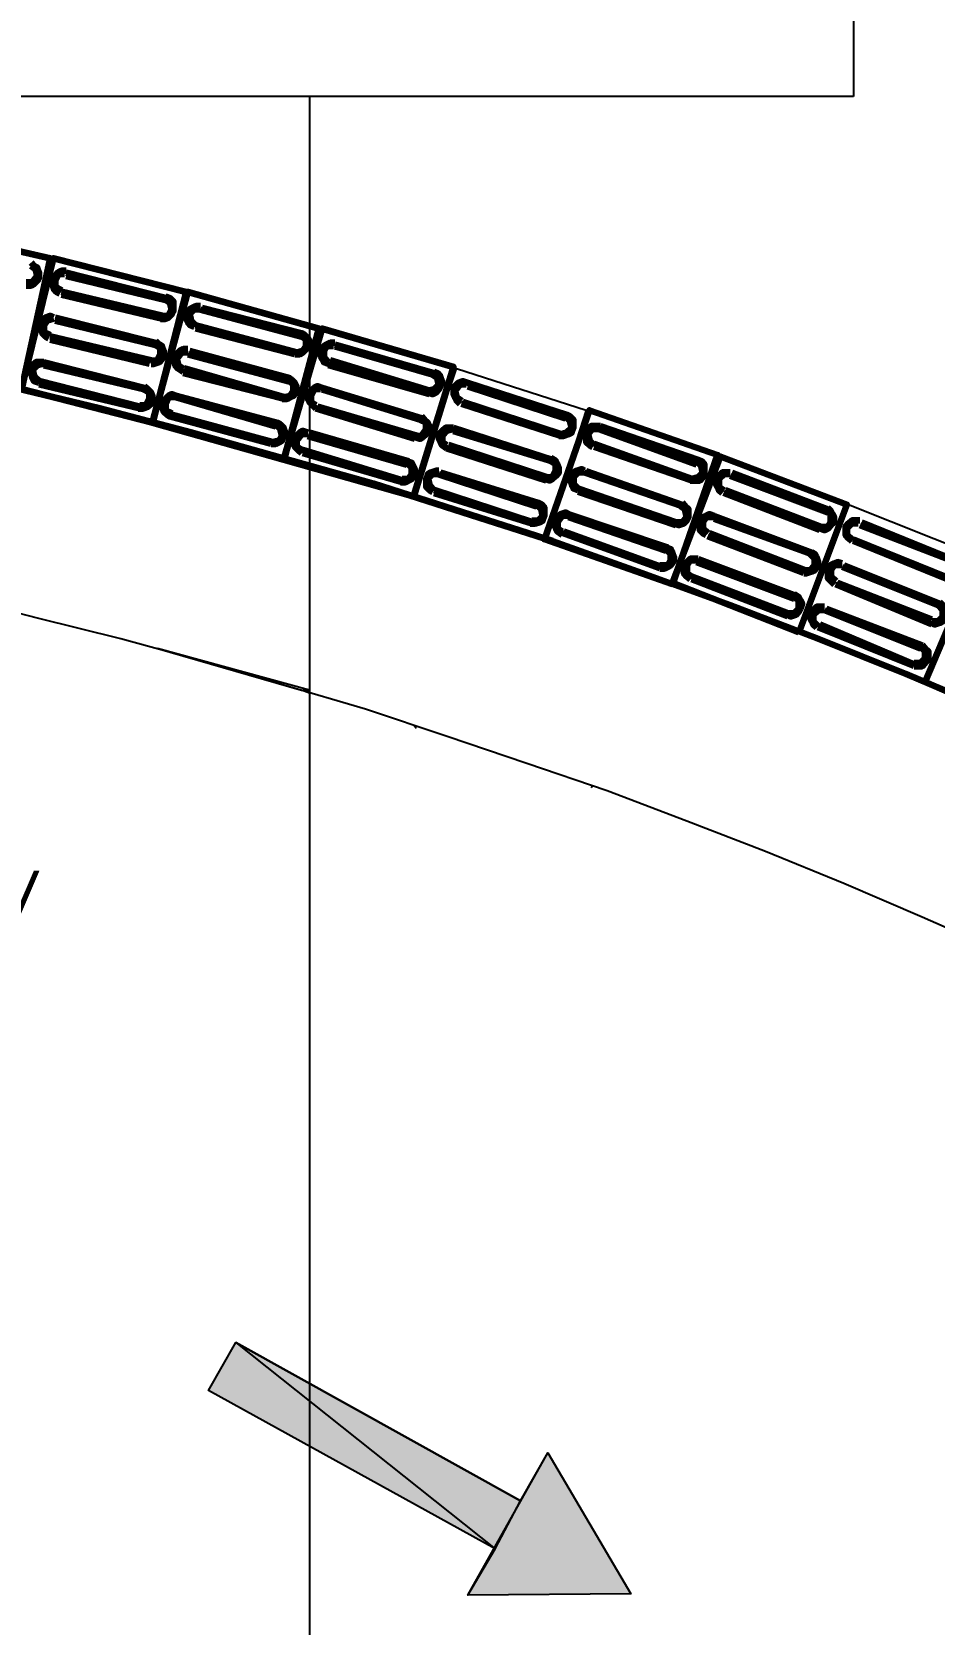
# Model space of a CAD drawing. Header units: millimetres. Extents: x 2273 to 2522, y 1034 to 1187.
# Drawn here: x 2291.183 to 2292.842, y 1108.256 to 1111.184 of the extents above; entities that cross this region are included whole.
import ezdxf

# ---------------------------------------------------------------- set-up
doc = ezdxf.new("R2010")
doc.units = ezdxf.units.MM
doc.linetypes.add('DASHED', pattern=[19.05, 12.7, -6.35])
doc.layers.add('LAYER8', color=8, linetype='Continuous')
doc.layers.add('PAREDES', color=4, linetype='Continuous', lineweight=100)
doc.styles.get("Standard").update_dxf_attribs({"font": 'arial.ttf'})

# ---------------------------------------------------------------- blocks, each defined once
blk = doc.blocks.new('KJIUY')
at = {"layer": 'PAREDES', "color": 0, "linetype": 'Continuous'}
blk.add_lwpolyline([(80.2623, 146.501), (80.1034, 146.5686), (79.9417, 146.6333), (79.7799, 146.6951), (79.6181, 146.7539), (79.4534, 146.8127), (79.2887, 146.8657), (79.124, 146.9186), (78.9564, 146.9657), (78.7887, 147.0127), (78.6211, 147.0569), (78.4505, 147.098), (78.2799, 147.1363), (78.1093, 147.1716), (77.9358, 147.2039), (77.7623, 147.2333), (77.5887, 147.2627), (77.4152, 147.2863), (77.2417, 147.3069), (77.0652, 147.3275), (76.8887, 147.3422), (76.7123, 147.3569)], dxfattribs=at)
at = {"layer": 'PAREDES', "color": 160, "linetype": 'Continuous'}
for points in [[(78.477, 147.0922), (78.2299, 147.1451), (78.2858, 147.3892), (78.5299, 147.3333), (78.477, 147.0922)], [(78.7181, 147.0304), (78.477, 147.0922), (78.5358, 147.3333), (78.7799, 147.2716), (78.7181, 147.0304)], [(78.4858, 147.2833), (78.4946, 147.2833), (78.5005, 147.2863), (78.5064, 147.2922), (78.5093, 147.298), (78.5093, 147.3069), (78.5064, 147.3157), (78.5005, 147.3186), (78.4946, 147.3245)], [(78.4858, 147.2892), (78.4975, 147.2892), (78.5064, 147.301), (78.5034, 147.3127), (78.4946, 147.3186)], [(78.5593, 147.3098), (78.5505, 147.3098), (78.5446, 147.3069), (78.5387, 147.301), (78.5328, 147.2951), (78.5328, 147.2863), (78.5358, 147.2775), (78.5417, 147.2716), (78.5475, 147.2686)], [(78.5564, 147.3039), (78.5446, 147.3039), (78.5387, 147.2922), (78.5387, 147.2804), (78.5505, 147.2745)], [(78.5593, 147.3069), (78.7446, 147.2598)], [(78.5593, 147.301), (78.7417, 147.2569)], [(78.7358, 147.2275), (78.5505, 147.2716)], [(78.7358, 147.2216), (78.5505, 147.2657)], [(78.9593, 146.9627), (78.7181, 147.0304), (78.7828, 147.2716), (79.024, 147.2039), (78.9593, 146.9627)], [(78.7328, 147.2216), (78.7417, 147.2216), (78.7475, 147.2245), (78.7534, 147.2304), (78.7564, 147.2363), (78.7564, 147.2451), (78.7564, 147.2539), (78.7505, 147.2598), (78.7417, 147.2627)], [(78.7328, 147.2275), (78.7475, 147.2275), (78.7534, 147.2392), (78.7505, 147.251), (78.7417, 147.2569)], [(78.5358, 147.2245), (78.5299, 147.2275), (78.5211, 147.2245), (78.5152, 147.2186), (78.5123, 147.2098), (78.5123, 147.2039), (78.5152, 147.1951), (78.5211, 147.1892), (78.527, 147.1863)], [(78.5387, 147.2245), (78.724, 147.1775)], [(78.8064, 147.2451), (78.7975, 147.2451), (78.7917, 147.2422), (78.7858, 147.2392), (78.7828, 147.2304), (78.7799, 147.2216), (78.7828, 147.2157), (78.7887, 147.2098), (78.7946, 147.2069)], [(78.8064, 147.2392), (78.7946, 147.2392), (78.7858, 147.2304), (78.7887, 147.2186), (78.7975, 147.2098)], [(78.8064, 147.2392), (78.9917, 147.1892)], [(78.8093, 147.2422), (78.9917, 147.1951)], [(78.5358, 147.2216), (78.524, 147.2186), (78.5181, 147.2098), (78.5181, 147.198), (78.5299, 147.1922)], [(78.5387, 147.2186), (78.7211, 147.1745)], [(78.9828, 147.1598), (78.7975, 147.2098)], [(78.9799, 147.1569), (78.7975, 147.2039)], [(79.1975, 146.8951), (78.9593, 146.9627), (79.0299, 147.2039), (79.2711, 147.1333), (79.1975, 146.8951)], [(78.9799, 147.1569), (78.9887, 147.1569), (78.9946, 147.1598), (79.0005, 147.1657), (79.0064, 147.1716), (79.0064, 147.1804), (79.0034, 147.1863), (78.9975, 147.1922), (78.9917, 147.1951)], [(78.7152, 147.1451), (78.5299, 147.1892)], [(78.7123, 147.1392), (78.5299, 147.1833)], [(78.7152, 147.1392), (78.7211, 147.1392), (78.7299, 147.1422), (78.7358, 147.148), (78.7387, 147.1539), (78.7387, 147.1627), (78.7358, 147.1716), (78.7299, 147.1745), (78.724, 147.1804)], [(78.7152, 147.1451), (78.727, 147.1451), (78.7328, 147.1569), (78.7328, 147.1686), (78.7211, 147.1745)], [(78.7828, 147.1657), (78.774, 147.1657), (78.7681, 147.1627), (78.7623, 147.1569), (78.7593, 147.151), (78.7593, 147.1422), (78.7593, 147.1363), (78.7652, 147.1304), (78.774, 147.1245)], [(78.9828, 147.1598), (78.9946, 147.1627), (79.0005, 147.1716), (79.0005, 147.1833), (78.9887, 147.1922)], [(79.0534, 147.1775), (79.0446, 147.1775), (79.0387, 147.1745), (79.0328, 147.1716), (79.027, 147.1627), (79.027, 147.1539), (79.0299, 147.148), (79.0328, 147.1422), (79.0417, 147.1392)], [(79.0505, 147.1716), (79.0387, 147.1716), (79.0328, 147.1627), (79.0328, 147.151), (79.0417, 147.1422)], [(79.0534, 147.1745), (79.2358, 147.1216)], [(79.0534, 147.1716), (79.2358, 147.1186)], [(78.5181, 147.1422), (78.5093, 147.1422), (78.5034, 147.1422), (78.4975, 147.1363), (78.4946, 147.1275), (78.4946, 147.1216), (78.4975, 147.1127), (78.5005, 147.1069), (78.5093, 147.1039)], [(78.5181, 147.1392), (78.5064, 147.1363), (78.4975, 147.1275), (78.5005, 147.1157), (78.5093, 147.1069)], [(78.5181, 147.1422), (78.7034, 147.0951)], [(78.5181, 147.1363), (78.7034, 147.0922)], [(78.7828, 147.1598), (78.7711, 147.1598), (78.7623, 147.148), (78.7652, 147.1363), (78.774, 147.1304)], [(78.7828, 147.1569), (78.9681, 147.1069)], [(78.7858, 147.1627), (78.9711, 147.1127)], [(79.227, 147.0833), (79.0417, 147.1363)], [(79.227, 147.0892), (79.0446, 147.1451)], [(78.6946, 147.0598), (78.5093, 147.1069)], [(78.9593, 147.0745), (78.774, 147.1216)], [(78.9593, 147.0775), (78.777, 147.1304)], [(78.9564, 147.0745), (78.9652, 147.0745), (78.9711, 147.0775), (78.977, 147.0804), (78.9828, 147.0892), (78.9828, 147.098), (78.9799, 147.1039), (78.974, 147.1098), (78.9681, 147.1127)], [(78.9593, 147.0775), (78.9711, 147.0804), (78.977, 147.0892), (78.977, 147.101), (78.9652, 147.1098)], [(79.224, 147.0863), (79.2328, 147.0833), (79.2387, 147.0863), (79.2446, 147.0922), (79.2475, 147.098), (79.2505, 147.1069), (79.2475, 147.1157), (79.2417, 147.1216), (79.2358, 147.1245)], [(79.224, 147.0892), (79.2358, 147.0922), (79.2446, 147.101), (79.2417, 147.1127), (79.2328, 147.1186)], [(79.2975, 147.1039), (79.2887, 147.1069), (79.2799, 147.1039), (79.274, 147.098), (79.2711, 147.0922), (79.2711, 147.0833), (79.274, 147.0775), (79.277, 147.0716), (79.2828, 147.0657)], [(78.6946, 147.0569), (78.5093, 147.101)], [(78.6917, 147.0569), (78.7005, 147.0569), (78.7093, 147.0598), (78.7152, 147.0657), (78.7181, 147.0716), (78.7181, 147.0804), (78.7152, 147.0863), (78.7093, 147.0922), (78.7034, 147.098)], [(78.6946, 147.0627), (78.7064, 147.0627), (78.7123, 147.0745), (78.7123, 147.0863), (78.7005, 147.0922)], [(78.7623, 147.0804), (78.7534, 147.0833), (78.7475, 147.0804), (78.7417, 147.0745), (78.7387, 147.0686), (78.7358, 147.0598), (78.7387, 147.051), (78.7446, 147.0451), (78.7505, 147.0422)], [(78.7623, 147.0775), (78.7475, 147.0775), (78.7417, 147.0657), (78.7417, 147.0539), (78.7534, 147.048)], [(78.7623, 147.0804), (78.9475, 147.0304)], [(78.7623, 147.0775), (78.9446, 147.0245)], [(79.0299, 147.0951), (79.0211, 147.098), (79.0152, 147.0951), (79.0093, 147.0892), (79.0034, 147.0833), (79.0034, 147.0745), (79.0064, 147.0686), (79.0123, 147.0627), (79.0181, 147.0569)], [(79.027, 147.0922), (79.0152, 147.0922), (79.0093, 147.0804), (79.0093, 147.0686), (79.0181, 147.0627)], [(79.0299, 147.0951), (79.2123, 147.0392)], [(79.0299, 147.0922), (79.2123, 147.0363)], [(79.2946, 147.101), (79.2828, 147.101), (79.274, 147.0892), (79.277, 147.0775), (79.2858, 147.0716)], [(79.2975, 147.1039), (79.4799, 147.0451)], [(79.2975, 147.098), (79.477, 147.0392)], [(79.2005, 147.001), (79.0181, 147.0569)], [(79.2034, 147.0069), (79.0211, 147.0598)], [(79.4681, 147.0069), (79.2858, 147.0657)], [(79.4681, 147.0098), (79.2887, 147.0686)], [(79.674, 146.7333), (79.4387, 146.8157), (79.5211, 147.0539), (79.7564, 146.9716), (79.674, 146.7333)], [(78.9358, 146.9922), (78.7505, 147.0422)], [(78.9387, 146.9951), (78.7534, 147.0451)], [(78.9358, 146.9922), (78.9446, 146.9922), (78.9505, 146.9951), (78.9564, 146.998), (78.9593, 147.0069), (78.9623, 147.0127), (78.9593, 147.0216), (78.9534, 147.0275), (78.9475, 147.0304)], [(78.9358, 146.9951), (78.9505, 146.998), (78.9564, 147.0069), (78.9534, 147.0186), (78.9446, 147.0275)], [(79.2005, 147.0039), (79.2093, 147.001), (79.2152, 147.0039), (79.2211, 147.0098), (79.224, 147.0157), (79.227, 147.0245), (79.224, 147.0304), (79.2181, 147.0363), (79.2123, 147.0422)], [(79.2005, 147.0069), (79.2123, 147.0069), (79.2211, 147.0186), (79.2211, 147.0304), (79.2093, 147.0363)], [(79.2711, 147.0216), (79.2623, 147.0216), (79.2564, 147.0216), (79.2505, 147.0157), (79.2446, 147.0098), (79.2446, 147.001), (79.2475, 146.9951), (79.2505, 146.9892), (79.2593, 146.9833)], [(79.2711, 147.0186), (79.2593, 147.0157), (79.2505, 147.0069), (79.2505, 146.9951), (79.2593, 146.9892)], [(79.2711, 147.0216), (79.4534, 146.9627)], [(79.4652, 147.0069), (79.474, 147.0069), (79.4828, 147.0098), (79.4887, 147.0127), (79.4917, 147.0216), (79.4917, 147.0275), (79.4917, 147.0363), (79.4858, 147.0422), (79.4799, 147.0451)], [(79.4681, 147.0098), (79.4799, 147.0127), (79.4887, 147.0216), (79.4858, 147.0333), (79.477, 147.0422)], [(79.5417, 147.0245), (79.5328, 147.0245), (79.524, 147.0245), (79.5181, 147.0186), (79.5152, 147.0127), (79.5152, 147.0039), (79.5152, 146.9951), (79.5211, 146.9892), (79.527, 146.9863)], [(79.5387, 147.0186), (79.527, 147.0186), (79.5181, 147.0098), (79.5211, 146.998), (79.5299, 146.9892)], [(79.5387, 147.0186), (79.7181, 146.9539)], [(79.5417, 147.0245), (79.7211, 146.9627)], [(79.0034, 147.0127), (78.9946, 147.0157), (78.9887, 147.0127), (78.9828, 147.0069), (78.9799, 147.001), (78.977, 146.9922), (78.9799, 146.9863), (78.9858, 146.9804), (78.9917, 146.9745)], [(79.0034, 147.0098), (78.9917, 147.0098), (78.9828, 146.998), (78.9828, 146.9863), (78.9946, 146.9804)], [(79.0034, 147.0069), (79.1858, 146.9539)], [(79.0064, 147.0127), (79.1887, 146.9598)], [(79.2711, 147.0157), (79.4534, 146.9598)], [(79.7093, 146.9275), (79.5299, 146.9922)], [(79.177, 146.9245), (78.9946, 146.9804)], [(79.177, 146.9216), (78.9946, 146.9745)], [(79.4417, 146.9245), (79.2593, 146.9833)], [(79.4417, 146.9304), (79.2623, 146.9892)], [(79.4387, 146.9275), (79.4475, 146.9245), (79.4534, 146.9275), (79.4593, 146.9333), (79.4652, 146.9392), (79.4652, 146.948), (79.4623, 146.9539), (79.4593, 146.9598), (79.4505, 146.9657)], [(79.7093, 146.9245), (79.5299, 146.9863)], [(79.9064, 146.6451), (79.674, 146.7363), (79.7623, 146.9686), (79.9946, 146.8804), (79.9064, 146.6451)], [(79.7064, 146.9245), (79.7152, 146.9245), (79.724, 146.9245), (79.7299, 146.9304), (79.7328, 146.9363), (79.7328, 146.9451), (79.7328, 146.9539), (79.727, 146.9598), (79.7211, 146.9627)], [(79.174, 146.9216), (79.1828, 146.9216), (79.1887, 146.9245), (79.1946, 146.9275), (79.2005, 146.9363), (79.2005, 146.9451), (79.1975, 146.951), (79.1946, 146.9569), (79.1858, 146.9598)], [(79.177, 146.9275), (79.1887, 146.9275), (79.1946, 146.9363), (79.1946, 146.948), (79.1858, 146.9569)], [(79.2446, 146.9422), (79.2387, 146.9422), (79.2299, 146.9392), (79.224, 146.9363), (79.2211, 146.9275), (79.2211, 146.9216), (79.2211, 146.9127), (79.227, 146.9069), (79.2328, 146.9039)], [(79.2446, 146.9363), (79.2328, 146.9363), (79.224, 146.9275), (79.227, 146.9157), (79.2358, 146.9069)], [(79.2446, 146.9363), (79.424, 146.8775)], [(79.2475, 146.9392), (79.427, 146.8833)], [(79.4417, 146.9304), (79.4534, 146.9304), (79.4593, 146.9422), (79.4593, 146.9539), (79.4505, 146.9598)], [(79.5123, 146.9422), (79.5064, 146.9451), (79.4975, 146.9422), (79.4917, 146.9392), (79.4887, 146.9304), (79.4858, 146.9245), (79.4887, 146.9157), (79.4917, 146.9098), (79.5005, 146.9069)], [(79.5123, 146.9392), (79.5005, 146.9392), (79.4917, 146.9304), (79.4917, 146.9186), (79.5005, 146.9098)], [(79.5123, 146.9392), (79.6917, 146.8775)], [(79.5152, 146.9422), (79.6917, 146.8804)], [(79.7093, 146.9275), (79.7211, 146.9304), (79.7299, 146.9392), (79.727, 146.951), (79.7181, 146.9598)], [(79.7799, 146.9392), (79.7711, 146.9392), (79.7652, 146.9392), (79.7593, 146.9333), (79.7534, 146.9275), (79.7534, 146.9186), (79.7564, 146.9127), (79.7593, 146.9069), (79.7652, 146.901)], [(79.7799, 146.9363), (79.7681, 146.9363), (79.7593, 146.9275), (79.7593, 146.9127), (79.7681, 146.9069)], [(79.7799, 146.9333), (79.9593, 146.8657)], [(79.7828, 146.9392), (79.9593, 146.8716)], [(79.4152, 146.848), (79.2358, 146.9069)], [(79.6799, 146.848), (79.5005, 146.9098)], [(79.6799, 146.8422), (79.5005, 146.9039)], [(79.9475, 146.8392), (79.7711, 146.9069)], [(79.4152, 146.8451), (79.2358, 146.901)], [(79.4123, 146.8451), (79.4211, 146.8451), (79.4299, 146.848), (79.4358, 146.851), (79.4387, 146.8598), (79.4387, 146.8657), (79.4387, 146.8745), (79.4328, 146.8804), (79.427, 146.8833)], [(79.4152, 146.851), (79.427, 146.851), (79.4358, 146.8598), (79.4328, 146.8716), (79.424, 146.8804)], [(79.677, 146.8451), (79.6858, 146.8422), (79.6946, 146.8451), (79.7005, 146.851), (79.7034, 146.8569), (79.7034, 146.8657), (79.7034, 146.8716), (79.6975, 146.8775), (79.6917, 146.8833)], [(79.6799, 146.848), (79.6917, 146.848), (79.7005, 146.8569), (79.6975, 146.8716), (79.6887, 146.8775)], [(79.9446, 146.8333), (79.7681, 146.901)], [(79.9446, 146.8363), (79.9534, 146.8333), (79.9593, 146.8363), (79.9652, 146.8422), (79.9711, 146.848), (79.9711, 146.8569), (79.9681, 146.8627), (79.9652, 146.8686), (79.9593, 146.8745)], [(79.4828, 146.8627), (79.477, 146.8657), (79.4681, 146.8627), (79.4623, 146.8569), (79.4593, 146.851), (79.4564, 146.8422), (79.4593, 146.8363), (79.4623, 146.8304), (79.4711, 146.8245)], [(79.4828, 146.8598), (79.4711, 146.8598), (79.4623, 146.848), (79.4623, 146.8363), (79.4711, 146.8304)], [(79.4828, 146.8627), (79.6652, 146.801)], [(79.4828, 146.8569), (79.6623, 146.7951)], [(79.7505, 146.8598), (79.7417, 146.8627), (79.7358, 146.8598), (79.7299, 146.8569), (79.724, 146.848), (79.724, 146.8422), (79.724, 146.8333), (79.7299, 146.8275), (79.7358, 146.8245)], [(79.7505, 146.8569), (79.7358, 146.8569), (79.7299, 146.848), (79.7299, 146.8363), (79.7387, 146.8275)], [(79.7505, 146.8598), (79.9299, 146.7922)], [(79.7505, 146.8539), (79.9299, 146.7892)], [(79.9446, 146.8392), (79.9593, 146.8392), (79.9652, 146.848), (79.9652, 146.8627), (79.9564, 146.8686)], [(80.0181, 146.851), (80.0093, 146.851), (80.0034, 146.851), (79.9975, 146.8451), (79.9917, 146.8392), (79.9917, 146.8304), (79.9917, 146.8245), (79.9975, 146.8186), (80.0034, 146.8127)], [(80.0152, 146.8451), (80.0034, 146.8451), (79.9946, 146.8363), (79.9946, 146.8245), (80.0034, 146.8157)], [(80.0211, 146.848), (80.1946, 146.7775)], [(79.6505, 146.7627), (79.4711, 146.8275)], [(79.6534, 146.7657), (79.474, 146.8304)], [(79.9152, 146.7539), (79.7387, 146.8216)], [(79.9181, 146.7598), (79.7417, 146.8275)], [(80.1828, 146.7451), (80.0064, 146.8157)], [(80.0181, 146.8422), (80.1946, 146.7745)], [(79.6505, 146.7627), (79.6593, 146.7627), (79.6652, 146.7657), (79.6711, 146.7686), (79.677, 146.7775), (79.677, 146.7833), (79.674, 146.7922), (79.6711, 146.798), (79.6623, 146.801)], [(79.6505, 146.7686), (79.6652, 146.7686), (79.6711, 146.7775), (79.6711, 146.7892), (79.6623, 146.798)], [(79.9152, 146.7539), (79.9211, 146.7539), (79.9299, 146.7569), (79.9358, 146.7598), (79.9417, 146.7686), (79.9417, 146.7745), (79.9387, 146.7833), (79.9358, 146.7892), (79.9299, 146.7922)], [(79.9152, 146.7598), (79.927, 146.7598), (79.9358, 146.7686), (79.9358, 146.7804), (79.927, 146.7892)], [(80.1799, 146.7422), (80.0064, 146.8127)], [(79.7211, 146.7804), (79.7123, 146.7804), (79.7064, 146.7804), (79.7005, 146.7745), (79.6946, 146.7686), (79.6946, 146.7598), (79.6946, 146.7539), (79.7005, 146.748), (79.7064, 146.7422)], [(79.7211, 146.7775), (79.7064, 146.7775), (79.7005, 146.7686), (79.7005, 146.7539), (79.7093, 146.748)], [(79.7181, 146.7745), (79.8975, 146.7069)], [(79.7211, 146.7804), (79.9005, 146.7127)], [(79.9858, 146.7716), (79.977, 146.7745), (79.9711, 146.7716), (79.9652, 146.7686), (79.9593, 146.7598), (79.9593, 146.7539), (79.9593, 146.7451), (79.9652, 146.7392), (79.9711, 146.7333)], [(79.9858, 146.7686), (79.9711, 146.7686), (79.9652, 146.7598), (79.9652, 146.748), (79.974, 146.7392)], [(79.9858, 146.7657), (80.1623, 146.6951)], [(79.9887, 146.7686), (80.1652, 146.698)], [(80.3681, 146.4539), (80.1387, 146.5539), (80.2358, 146.7833), (80.4681, 146.6833), (80.3681, 146.4539)], [(79.8858, 146.6804), (79.7093, 146.748)], [(79.8858, 146.6745), (79.7093, 146.7422)], [(80.1505, 146.6598), (79.974, 146.7333)], [(80.1505, 146.6686), (79.977, 146.7363)], [(79.8858, 146.6775), (79.8917, 146.6745), (79.9005, 146.6775), (79.9064, 146.6833), (79.9093, 146.6892), (79.9123, 146.698), (79.9093, 146.7039), (79.9064, 146.7098), (79.8975, 146.7157)], [(79.8858, 146.6804), (79.8975, 146.6804), (79.9064, 146.6892), (79.9064, 146.7039), (79.8975, 146.7098)], [(80.1505, 146.6627), (80.1564, 146.6598), (80.1652, 146.6627), (80.1711, 146.6657), (80.174, 146.6745), (80.177, 146.6804), (80.174, 146.6892), (80.1711, 146.6951), (80.1652, 146.701)], [(79.9534, 146.6922), (79.9475, 146.6922), (79.9387, 146.6922), (79.9328, 146.6863), (79.927, 146.6804), (79.927, 146.6716), (79.9299, 146.6657), (79.9328, 146.6598), (79.9387, 146.6539)], [(79.9534, 146.6863), (79.9417, 146.6863), (79.9328, 146.6775), (79.9328, 146.6657), (79.9417, 146.6569)], [(79.9534, 146.6863), (80.1299, 146.6157)], [(79.9564, 146.6892), (80.1328, 146.6216)], [(80.1505, 146.6657), (80.1623, 146.6657), (80.1711, 146.6745), (80.1711, 146.6863), (80.1623, 146.6951)], [(80.1181, 146.5833), (79.9417, 146.6539)], [(80.1181, 146.5863), (79.9446, 146.6598)], [(80.1181, 146.5833), (80.124, 146.5833), (80.1328, 146.5833), (80.1387, 146.5892), (80.1446, 146.5951), (80.1446, 146.6039), (80.1446, 146.6098), (80.1387, 146.6157), (80.1328, 146.6216)], [(80.1181, 146.5892), (80.1299, 146.5892), (80.1387, 146.598), (80.1387, 146.6098), (80.1299, 146.6186)]]:
    blk.add_lwpolyline(points, dxfattribs=at)

msp = doc.modelspace()

# ---------------------------------------------------------------- hatches: boundary and pattern name
at = {"layer": 'LAYER8', "linetype": 'Continuous'}
for color, points in [(252, [(2291.6784, 1109.9736), (2291.6931, 1109.9736), (2291.6931, 1109.9677)]), (0, [(2291.5578, 1108.7736), (2292.0343, 1108.3942), (2291.5078, 1108.6854), (2291.5578, 1108.7736), (2292.0343, 1108.3942), (2292.0813, 1108.4824)]), (0, [(2292.2843, 1108.3118), (2291.9843, 1108.3089), (2292.1313, 1108.5707)])]:
    msp.add_hatch(color=color, dxfattribs=at).paths.add_polyline_path(points)

# ---------------------------------------------------------------- linework, layer by layer
at = {"layer": 'LAYER8', "linetype": 'DASHED'}
msp.add_line((2291.6931, 1111.0648), (2291.6931, 1107.7148), dxfattribs=at)
at = {"layer": 'LAYER8', "linetype": 'Continuous'}
for points in [[(2292.6931, 1112.9148), (2292.6931, 1111.0648)], [(2292.6931, 1111.0648), (2290.8931, 1111.0648)]]:
    msp.add_lwpolyline(points, dxfattribs=at)
at = {"layer": 'LAYER8', "color": 0, "linetype": 'Continuous'}
for points in [[(2291.6931, 1111.0648), (2291.6931, 1110.8442)], [(2292.9608, 1109.4942), (2292.8196, 1109.556), (2292.6755, 1109.6177), (2292.5313, 1109.6765), (2292.3872, 1109.7324), (2292.2402, 1109.7883), (2292.0931, 1109.8383), (2291.9461, 1109.8883), (2291.7961, 1109.9383), (2291.6461, 1109.9824), (2291.4961, 1110.0265), (2291.3461, 1110.0677), (2291.1931, 1110.106), (2291.0431, 1110.1442)], [(2291.5078, 1108.6854), (2291.5578, 1108.7736), (2292.0343, 1108.3942), (2291.5078, 1108.6854)], [(2291.9843, 1108.3089), (2292.0343, 1108.3942), (2291.5078, 1108.6854), (2291.5578, 1108.7736), (2292.0813, 1108.4824), (2292.1313, 1108.5707), (2292.2843, 1108.3118), (2291.9843, 1108.3089)], [(2291.5578, 1108.7736), (2292.0343, 1108.3942), (2292.0813, 1108.4824), (2291.5578, 1108.7736)], [(2292.2843, 1108.3118), (2291.9843, 1108.3089), (2292.1313, 1108.5707), (2292.2843, 1108.3118)]]:
    msp.add_lwpolyline(points, dxfattribs=at)
at = {"layer": 'LAYER8', "color": 160, "linetype": 'Continuous'}
for points in [[(2292.1255, 1110.2501), (2291.8843, 1110.3295), (2291.9637, 1110.5648), (2292.2019, 1110.4883), (2292.1255, 1110.2501)], [(2292.8255, 1109.9883), (2292.5931, 1110.0795), (2292.6843, 1110.3148), (2292.9196, 1110.2207), (2292.8255, 1109.9883)]]:
    msp.add_lwpolyline(points, dxfattribs=at)
at = {"layer": 'LAYER8', "color": 252, "linetype": 'Continuous'}
for points in [[(2291.999, 1110.2913), (2291.6931, 1110.3854), (2291.999, 1110.2913)], [(2291.6784, 1109.9736), (2291.6931, 1109.9736), (2291.4137, 1110.0501), (2291.6784, 1109.9736)], [(2291.6784, 1109.9736), (2291.6931, 1109.9736), (2291.6931, 1109.9677), (2291.6784, 1109.9736)], [(2291.8902, 1109.903), (2291.8843, 1109.9089)], [(2292.2108, 1109.7942), (2292.2137, 1109.7971)]]:
    msp.add_lwpolyline(points, dxfattribs=at)

# ---------------------------------------------------------------- block references
at = {"layer": 'LAYER8', "color": 0, "linetype": 'ByBlock'}
msp.add_blockref('KJIUY', (2212.6867, 963.4344), dxfattribs=at)

# ---------------------------------------------------------------- texts
at = {"layer": 'LAYER8', "color": 0, "linetype": 'Continuous', "insert": (2289.989, 1109.6361), "char_height": 0.1, "width": 1.700801, "attachment_point": 1}
msp.add_mtext('{\\fHarlow Solid Italic|b0|i0|c0|p82;ÁREA EXTERNA P/\\PEMBARQUE E DESEMBARQUE\\PDE AMBULÂNCIA}', dxfattribs=at)

doc.saveas('drawing.dxf')
